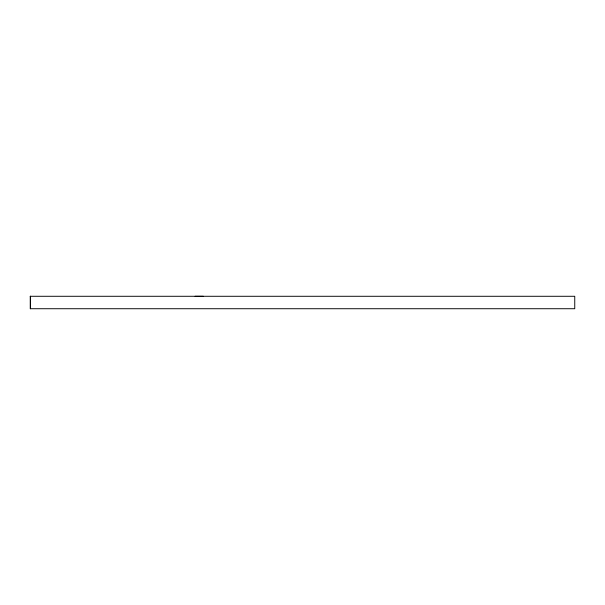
<?xml version="1.0" encoding="UTF-8"?>
<svg xmlns="http://www.w3.org/2000/svg" width="605" height="605" viewBox="0 0 605 605"><rect width="100%" height="100%" fill="white"/><g stroke="black" fill="none" stroke-linecap="round" stroke-linejoin="round"><path stroke-width="0.91" d="M30.515 308.724L30.515 296.284M195.097 296.284L203.325 296.284M30.25 296.284L30.25 308.724L574.75 308.724L574.75 296.284L30.25 296.284"/></g></svg>
